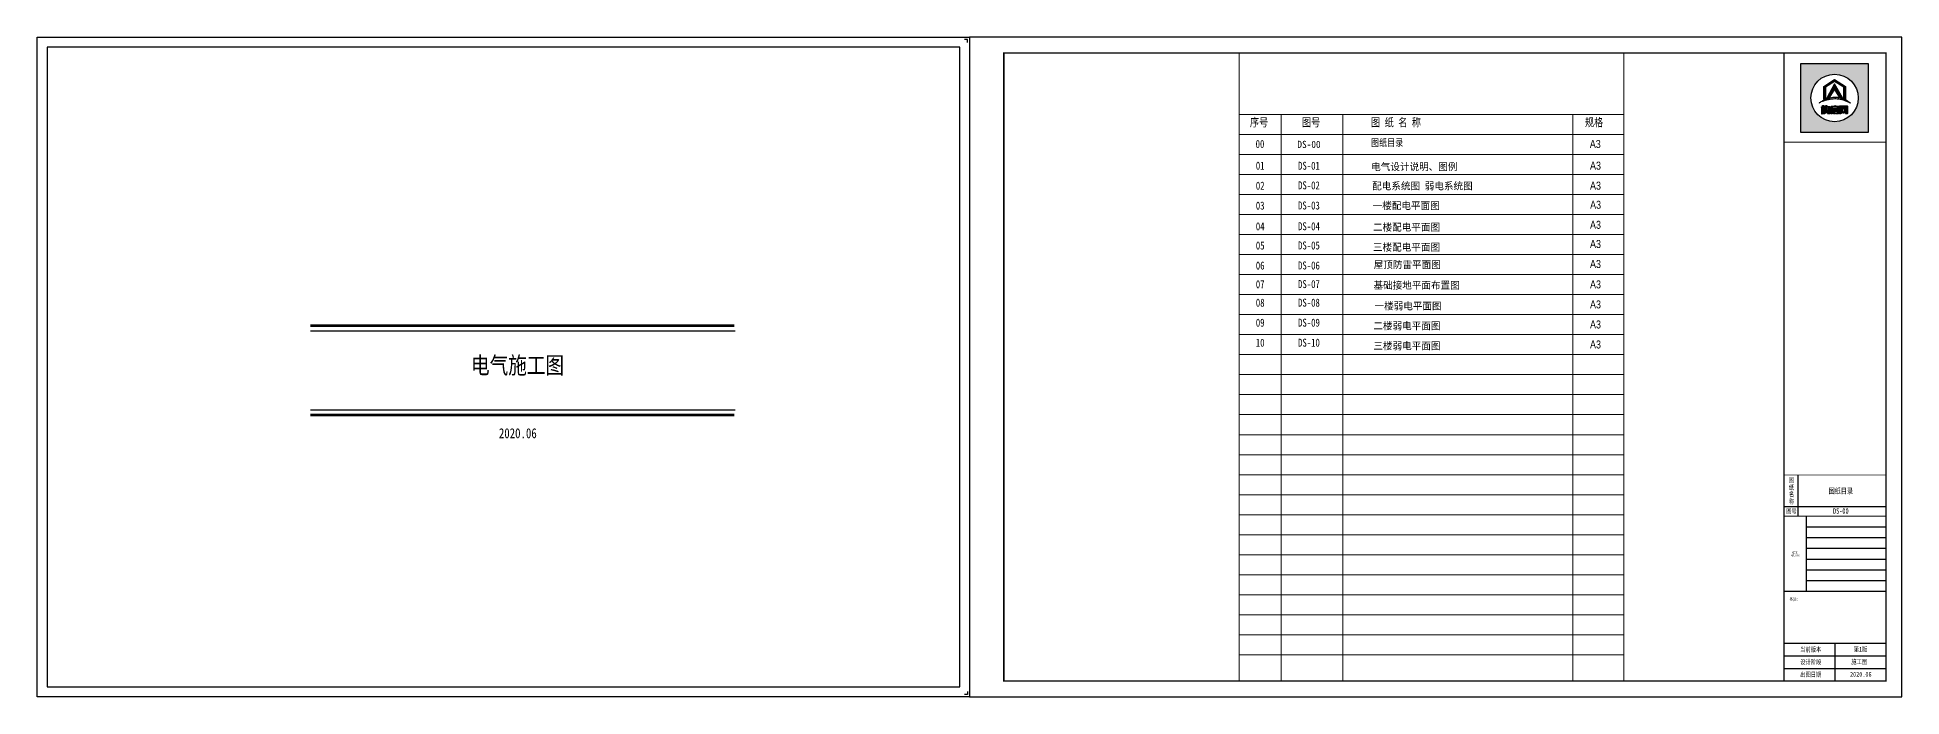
# Model space of a CAD drawing. Header units: millimetres. Extents: x -807114 to 42513, y -468455 to -61603.
# Drawn here: x -409810 to -336878, y -228981 to -203197 of the extents above; entities that cross this region are included whole.
import ezdxf
from ezdxf.enums import TextEntityAlignment as Align

# ---------------------------------------------------------------- set-up
doc = ezdxf.new("R2010")
doc.units = ezdxf.units.MM
doc.header["$LTSCALE"] = 1000
for name, color, linetype in [('PUB_TEXT', 3, 'Continuous'), ('PUB_TITLE', 4, 'Continuous'), ('TK', 7, 'Continuous'), ('建-文字', 7, 'Continuous'), ('标注', 7, 'Continuous'), ('标注1', 7, 'Continuous'), ('装饰天花', 3, 'Continuous')]:
    doc.layers.add(name, color=color, linetype=linetype)
doc.styles.add('style2', font='', dxfattribs={"width": 0.8, "height": 250})
doc.styles.add('uni-黑体', font='simhei.ttf')
doc.styles.add('ZDBOX', font='simsun.ttc', dxfattribs={"width": 0.7})
doc.styles.add('宋体', font='simsun.ttc', dxfattribs={"width": 0.8})
doc.styles.get('style2').set_extended_font_data('SimSun')

# ---------------------------------------------------------------- blocks, each defined once
blk = doc.blocks.new('sadasfafa')
h = blk.add_hatch(color=252)
h.dxf.hatch_style = 1
h.paths.add_polyline_path([(1853311, -2488040), (1853311, -2490368), (1855639, -2490368), (1855639, -2488040)])
h.paths.add_polyline_path([(1855286, -2489204, 1), (1853664, -2489204, 1)], flags=16)
edge = h.paths.add_edge_path(flags=0)
edge.add_spline(control_points=[(1853945, -2489376), (1853935, -2489385), (1854022, -2489327), (1854064, -2489324), (1854178, -2489280), (1854273, -2489257), (1854375, -2489242), (1854470, -2489236), (1854555, -2489239), (1854630, -2489250), (1854700, -2489259), (1854781, -2489280), (1854854, -2489303), (1854917, -2489335), (1854967, -2489354), (1854993, -2489368), (1855014, -2489382), (1854982, -2489354), (1854965, -2489332), (1854910, -2489297), (1854854, -2489260), (1854784, -2489234), (1854713, -2489206), (1854640, -2489189), (1854569, -2489179), (1854497, -2489176), (1854414, -2489178), (1854321, -2489198), (1854229, -2489222), (1854147, -2489257), (1854080, -2489292), (1854021, -2489325), (1853977, -2489352), (1853953, -2489369), (1853945, -2489376)], knot_values=[0, 0, 0, 0, 114.670179, 423.637006, 763.89867, 1083.683754, 1343.405239, 1688.07646, 1952.326814, 2113.699055, 2375.693807, 2595.188681, 2872.839541, 3068.155951, 3238.592156, 3348.056762, 3361.095167, 3431.805845, 3527.265261, 3733.200323, 3952.805082, 4160.23278, 4398.128766, 4650.488133, 4837.16968, 5050.428326, 5308.684497, 5588.159898, 5913.430939, 6163.12325, 6398.139207, 6601.625078, 6772.549769, 6871.149972, 6871.149972, 6871.149972, 6871.149972], degree=3, periodic=1)
h.paths.add_polyline_path([(1854530, -2489580), (1854534, -2489580), (1854534, -2489603), (1854618, -2489603), (1854618, -2489621), (1854481, -2489621), (1854481, -2489650), (1854589, -2489650), (1854599, -2489656), (1854606, -2489666), (1854606, -2489733), (1854600, -2489742), (1854590, -2489750), (1854506, -2489750), (1854514, -2489740), (1854518, -2489731), (1854552, -2489731), (1854558, -2489728), (1854560, -2489721), (1854560, -2489675), (1854558, -2489670), (1854553, -2489667), (1854481, -2489667), (1854481, -2489750), (1854436, -2489750), (1854436, -2489626), (1854433, -2489621), (1854406, -2489621), (1854406, -2489603), (1854488, -2489603), (1854488, -2489590)], flags=0)
h.paths.add_polyline_path([(1854486, -2489468), (1854506, -2489461), (1854506, -2489485), (1854510, -2489489), (1854601, -2489489), (1854609, -2489494), (1854615, -2489502), (1854615, -2489556), (1854607, -2489564), (1854599, -2489569), (1854401, -2489569), (1854394, -2489573), (1854394, -2489750), (1854349, -2489750), (1854349, -2489504), (1854355, -2489495), (1854367, -2489489), (1854462, -2489489), (1854462, -2489474)], flags=0)
h.paths.add_polyline_path([(1854394, -2489554), (1854394, -2489512), (1854404, -2489506), (1854562, -2489506), (1854570, -2489513), (1854570, -2489554)], flags=0)
h.paths.add_polyline_path([(1854214, -2489569), (1854203, -2489632), (1854193, -2489683), (1854194, -2489689), (1854218, -2489689), (1854220, -2489683), (1854214, -2489633), (1854254, -2489614), (1854263, -2489686), (1854263, -2489700), (1854255, -2489709), (1854159, -2489709), (1854150, -2489702), (1854148, -2489692), (1854173, -2489569)], flags=0)
h.paths.add_polyline_path([(1854187, -2489466), (1854213, -2489458), (1854207, -2489496), (1854296, -2489496), (1854305, -2489498), (1854312, -2489505), (1854314, -2489513), (1854314, -2489733), (1854310, -2489741), (1854301, -2489750), (1854231, -2489750), (1854238, -2489741), (1854243, -2489730), (1854261, -2489730), (1854268, -2489727), (1854270, -2489720), (1854270, -2489531), (1854270, -2489526), (1854267, -2489521), (1854260, -2489516), (1854202, -2489516), (1854201, -2489534), (1854196, -2489558), (1854150, -2489558), (1854159, -2489535), (1854165, -2489504), (1854167, -2489471)], flags=0)
h.paths.add_polyline_path([(1854140, -2489544), (1854140, -2489750), (1854114, -2489750), (1854114, -2489544)], flags=0)
h.paths.add_polyline_path([(1854056, -2489544), (1854053, -2489750), (1854031, -2489750), (1854031, -2489544)], flags=0)
h.paths.add_polyline_path([(1854107, -2489459), (1854107, -2489508), (1854139, -2489508), (1854139, -2489527), (1854107, -2489527), (1854107, -2489750), (1854062, -2489750), (1854062, -2489527), (1854029, -2489527), (1854029, -2489508), (1854062, -2489508), (1854062, -2489459)], flags=0)
h.paths.add_polyline_path([(1854209, -2489211), (1854471, -2488714), (1854743, -2489200), (1854618, -2489155), (1854470, -2488913), (1854318, -2489172)], flags=0)
h.paths.add_polyline_path([(1854102, -2488808), (1854470, -2488575), (1854848, -2488810), (1854848, -2489247), (1854790, -2489223), (1854790, -2488832), (1854471, -2488643), (1854168, -2488829), (1854168, -2489231), (1854102, -2489257)], flags=0)
h.paths.add_polyline_path([(1854685, -2489750), (1854641, -2489750), (1854641, -2489488), (1854641, -2489484), (1854646, -2489475), (1854656, -2489467), (1854898, -2489467), (1854907, -2489471), (1854916, -2489478), (1854916, -2489731), (1854908, -2489743), (1854902, -2489750), (1854847, -2489750), (1854858, -2489732), (1854866, -2489731), (1854869, -2489724), (1854869, -2489718), (1854867, -2489718), (1854836, -2489718), (1854826, -2489684), (1854814, -2489718), (1854746, -2489718), (1854736, -2489684), (1854722, -2489718), (1854689, -2489718), (1854689, -2489709), (1854691, -2489709), (1854720, -2489621), (1854685, -2489512)], flags=0)
h.paths.add_polyline_path([(1854779, -2489518), (1854809, -2489621), (1854781, -2489709), (1854777, -2489709), (1854750, -2489621), (1854775, -2489518)], flags=0)
h = blk.add_hatch(color=7)
h.dxf.hatch_style = 1
h.paths.add_polyline_path([(1854102, -2489257), (1854168, -2489231), (1854168, -2488829), (1854471, -2488643), (1854790, -2488832), (1854790, -2489223), (1854848, -2489247), (1854848, -2488810), (1854470, -2488575), (1854102, -2488808)])
h = blk.add_hatch(color=7)
h.dxf.hatch_style = 1
h.paths.add_polyline_path([(1854318, -2489172), (1854470, -2488913), (1854618, -2489155), (1854743, -2489200), (1854471, -2488714), (1854209, -2489211)])
h = blk.add_hatch(color=7)
h.dxf.hatch_style = 1
edge = h.paths.add_edge_path()
edge.add_spline(control_points=[(1853945, -2489376), (1853953, -2489369), (1853977, -2489352), (1854021, -2489325), (1854080, -2489292), (1854147, -2489257), (1854229, -2489222), (1854321, -2489198), (1854414, -2489178), (1854497, -2489176), (1854569, -2489179), (1854640, -2489189), (1854713, -2489206), (1854784, -2489234), (1854854, -2489260), (1854910, -2489297), (1854965, -2489332), (1854982, -2489354), (1855014, -2489382), (1854993, -2489368), (1854967, -2489354), (1854917, -2489335), (1854854, -2489303), (1854781, -2489280), (1854700, -2489259), (1854630, -2489250), (1854555, -2489239), (1854470, -2489236), (1854375, -2489242), (1854273, -2489257), (1854178, -2489280), (1854064, -2489324), (1854022, -2489327), (1853935, -2489385), (1853945, -2489376)], knot_values=[0, 0, 0, 0, 98.600203, 269.524894, 473.010766, 708.026723, 957.719033, 1282.990074, 1562.465475, 1820.721647, 2033.980292, 2220.661839, 2473.021206, 2710.917192, 2918.34489, 3137.949649, 3343.884711, 3439.344127, 3510.054805, 3523.09321, 3632.557816, 3802.994021, 3998.310431, 4275.961291, 4495.456165, 4757.450917, 4918.823158, 5183.073513, 5527.744733, 5787.466218, 6107.251302, 6447.512966, 6756.479793, 6871.149972, 6871.149972, 6871.149972, 6871.149972], degree=3, periodic=1)
h = blk.add_hatch(color=7)
h.dxf.hatch_style = 1
h.paths.add_polyline_path([(1854062, -2489459), (1854062, -2489508), (1854029, -2489508), (1854029, -2489527), (1854062, -2489527), (1854062, -2489750), (1854107, -2489750), (1854107, -2489527), (1854139, -2489527), (1854139, -2489508), (1854107, -2489508), (1854107, -2489459)])
h = blk.add_hatch(color=7)
h.dxf.hatch_style = 1
h.paths.add_polyline_path([(1854031, -2489544), (1854031, -2489750), (1854053, -2489750), (1854056, -2489544)])
h = blk.add_hatch(color=7)
h.dxf.hatch_style = 1
h.paths.add_polyline_path([(1854114, -2489544), (1854114, -2489750), (1854140, -2489750), (1854140, -2489544)])
h = blk.add_hatch(color=7)
h.dxf.hatch_style = 1
h.paths.add_polyline_path([(1854173, -2489569), (1854148, -2489692), (1854150, -2489702), (1854159, -2489709), (1854255, -2489709), (1854263, -2489700), (1854263, -2489686), (1854254, -2489614), (1854214, -2489633), (1854220, -2489683), (1854218, -2489689), (1854194, -2489689), (1854193, -2489683), (1854203, -2489632), (1854214, -2489569)])
h = blk.add_hatch(color=7)
h.dxf.hatch_style = 1
h.paths.add_polyline_path([(1854167, -2489471), (1854165, -2489504), (1854159, -2489535), (1854150, -2489558), (1854196, -2489558), (1854201, -2489534), (1854202, -2489516), (1854260, -2489516), (1854267, -2489521), (1854270, -2489526), (1854270, -2489531), (1854270, -2489720), (1854268, -2489727), (1854261, -2489730), (1854243, -2489730), (1854238, -2489741), (1854231, -2489750), (1854301, -2489750), (1854310, -2489741), (1854314, -2489733), (1854314, -2489513), (1854312, -2489505), (1854305, -2489498), (1854296, -2489496), (1854207, -2489496), (1854213, -2489458), (1854187, -2489466)])
h = blk.add_hatch(color=7)
h.dxf.hatch_style = 1
h.paths.add_polyline_path([(1854462, -2489474), (1854462, -2489489), (1854367, -2489489), (1854355, -2489495), (1854349, -2489504), (1854349, -2489750), (1854394, -2489750), (1854394, -2489573), (1854401, -2489569), (1854599, -2489569), (1854607, -2489564), (1854615, -2489556), (1854615, -2489502), (1854609, -2489494), (1854601, -2489489), (1854510, -2489489), (1854506, -2489485), (1854506, -2489461), (1854486, -2489468)])
h.paths.add_polyline_path([(1854394, -2489554), (1854394, -2489512), (1854404, -2489506), (1854562, -2489506), (1854570, -2489513), (1854570, -2489554)], flags=16)
h = blk.add_hatch(color=7)
h.dxf.hatch_style = 1
h.paths.add_polyline_path([(1854488, -2489590), (1854488, -2489603), (1854406, -2489603), (1854406, -2489621), (1854433, -2489621), (1854436, -2489626), (1854436, -2489750), (1854481, -2489750), (1854481, -2489667), (1854553, -2489667), (1854558, -2489670), (1854560, -2489675), (1854560, -2489721), (1854558, -2489728), (1854552, -2489731), (1854518, -2489731), (1854514, -2489740), (1854506, -2489750), (1854590, -2489750), (1854600, -2489742), (1854606, -2489733), (1854606, -2489666), (1854599, -2489656), (1854589, -2489650), (1854481, -2489650), (1854481, -2489621), (1854618, -2489621), (1854618, -2489603), (1854534, -2489603), (1854534, -2489580), (1854530, -2489580)])
h = blk.add_hatch(color=7)
h.dxf.hatch_style = 1
h.paths.add_polyline_path([(1854685, -2489512), (1854685, -2489493), (1854693, -2489483), (1854862, -2489483), (1854869, -2489491), (1854869, -2489724), (1854866, -2489731), (1854858, -2489732), (1854847, -2489750), (1854902, -2489750), (1854908, -2489743), (1854916, -2489731), (1854916, -2489478), (1854907, -2489471), (1854898, -2489467), (1854656, -2489467), (1854646, -2489475), (1854641, -2489484), (1854641, -2489488), (1854641, -2489750), (1854685, -2489750)])
h = blk.add_hatch(color=7)
h.dxf.hatch_style = 1
h.paths.add_polyline_path([(1854866, -2489709), (1854840, -2489621), (1854866, -2489512), (1854836, -2489512), (1854824, -2489558), (1854808, -2489512), (1854745, -2489512), (1854734, -2489557), (1854719, -2489512), (1854689, -2489512), (1854720, -2489621), (1854691, -2489709), (1854689, -2489709), (1854689, -2489710), (1854689, -2489718), (1854722, -2489718), (1854736, -2489684), (1854746, -2489718), (1854814, -2489718), (1854826, -2489684), (1854836, -2489718), (1854867, -2489718), (1854867, -2489709)])
h.paths.add_polyline_path([(1854779, -2489518), (1854809, -2489621), (1854781, -2489709), (1854777, -2489709), (1854750, -2489621), (1854775, -2489518)], flags=16)
for points in [[(1855639, -2488040), (1853311, -2488040), (1853311, -2490368), (1855639, -2490368)], [(1854102, -2489257), (1854102, -2488808), (1854470, -2488575), (1854848, -2488810), (1854848, -2489247), (1854790, -2489223), (1854790, -2488832), (1854471, -2488643), (1854168, -2488829), (1854168, -2489231)], [(1854209, -2489211), (1854318, -2489172), (1854470, -2488913), (1854618, -2489155), (1854743, -2489200), (1854471, -2488714)], [(1854062, -2489459), (1854107, -2489459), (1854107, -2489508), (1854139, -2489508), (1854139, -2489527), (1854107, -2489527), (1854107, -2489750), (1854062, -2489750), (1854062, -2489527), (1854029, -2489527), (1854029, -2489508), (1854062, -2489508)], [(1854056, -2489544), (1854031, -2489544), (1854031, -2489750), (1854053, -2489750)], [(1854114, -2489544), (1854140, -2489544), (1854140, -2489750), (1854114, -2489750)], [(1854462, -2489474), (1854486, -2489468), (1854506, -2489461), (1854506, -2489485), (1854510, -2489489), (1854601, -2489489), (1854609, -2489494), (1854615, -2489502), (1854615, -2489556), (1854607, -2489564), (1854599, -2489569), (1854401, -2489569), (1854394, -2489573), (1854394, -2489750), (1854349, -2489750), (1854349, -2489504), (1854355, -2489495), (1854367, -2489489), (1854462, -2489489)], [(1854394, -2489554), (1854570, -2489554), (1854570, -2489513), (1854562, -2489506), (1854404, -2489506), (1854394, -2489512)], [(1854488, -2489590), (1854530, -2489580), (1854534, -2489580), (1854534, -2489603), (1854618, -2489603), (1854618, -2489621), (1854481, -2489621), (1854481, -2489650), (1854589, -2489650), (1854599, -2489656), (1854606, -2489666), (1854606, -2489733), (1854600, -2489742), (1854590, -2489750), (1854506, -2489750), (1854514, -2489740), (1854518, -2489731), (1854552, -2489731), (1854558, -2489728), (1854560, -2489721), (1854560, -2489675), (1854558, -2489670), (1854553, -2489667), (1854481, -2489667), (1854481, -2489750), (1854436, -2489750), (1854436, -2489626), (1854433, -2489621), (1854406, -2489621), (1854406, -2489603), (1854488, -2489603)], [(1854641, -2489750), (1854641, -2489488), (1854641, -2489484), (1854646, -2489475), (1854656, -2489467), (1854898, -2489467), (1854907, -2489471), (1854916, -2489478), (1854916, -2489731), (1854908, -2489743), (1854902, -2489750), (1854847, -2489750), (1854858, -2489732), (1854866, -2489731), (1854869, -2489724), (1854869, -2489491), (1854862, -2489483), (1854693, -2489483), (1854685, -2489493), (1854685, -2489750)], [(1854775, -2489518), (1854779, -2489518), (1854809, -2489621), (1854781, -2489709), (1854777, -2489709), (1854750, -2489621)]]:
    blk.add_lwpolyline(points, close=True)
for points in [[(1854173, -2489569), (1854214, -2489569), (1854203, -2489632), (1854193, -2489683), (1854194, -2489689), (1854218, -2489689), (1854220, -2489683), (1854214, -2489633), (1854254, -2489614), (1854263, -2489686), (1854263, -2489700), (1854255, -2489709), (1854159, -2489709), (1854150, -2489702), (1854148, -2489692), (1854173, -2489569)], [(1854167, -2489471), (1854187, -2489466), (1854213, -2489458), (1854207, -2489496), (1854296, -2489496), (1854305, -2489498), (1854312, -2489505), (1854314, -2489513), (1854314, -2489733), (1854310, -2489741), (1854301, -2489750), (1854231, -2489750), (1854238, -2489741), (1854243, -2489730), (1854261, -2489730), (1854268, -2489727), (1854270, -2489720), (1854270, -2489531), (1854270, -2489526), (1854267, -2489521), (1854260, -2489516), (1854202, -2489516), (1854201, -2489534), (1854196, -2489558), (1854150, -2489558), (1854150, -2489558), (1854159, -2489535), (1854165, -2489504), (1854167, -2489471)], [(1854866, -2489709), (1854866, -2489709), (1854867, -2489709), (1854867, -2489718), (1854836, -2489718), (1854826, -2489684), (1854814, -2489718), (1854746, -2489718), (1854736, -2489684), (1854722, -2489718), (1854689, -2489718), (1854689, -2489710), (1854689, -2489709), (1854691, -2489709), (1854720, -2489621), (1854689, -2489512)]]:
    blk.add_lwpolyline(points)
at = {"color": 7}
blk.add_lwpolyline([(1854689, -2489512), (1854719, -2489512), (1854734, -2489557), (1854745, -2489512), (1854808, -2489512), (1854824, -2489558), (1854836, -2489512), (1854866, -2489512), (1854840, -2489621), (1854866, -2489709)], dxfattribs=at)
blk.add_circle((1854475, -2489204), 811)
at = {"start_tangent": (-0.74079, -0.671736), "end_tangent": (-0.74079, -0.671736)}
blk.add_spline([(1853945, -2489376), (1853977, -2489357), (1854071, -2489318), (1854178, -2489282), (1854280, -2489257), (1854365, -2489245), (1854479, -2489238), (1854566, -2489241), (1854619, -2489248), (1854704, -2489261), (1854775, -2489279), (1854861, -2489308), (1854920, -2489335), (1854972, -2489357), (1855003, -2489375), (1855007, -2489377), (1854990, -2489361), (1854968, -2489339), (1854913, -2489299), (1854851, -2489261), (1854787, -2489235), (1854714, -2489208), (1854633, -2489189), (1854572, -2489180), (1854501, -2489177), (1854416, -2489181), (1854326, -2489198), (1854222, -2489227), (1854146, -2489259), (1854077, -2489294), (1854019, -2489327), (1853971, -2489357), (1853945, -2489376)], degree=3, dxfattribs=at)

msp = doc.modelspace()

# ---------------------------------------------------------------- linework, layer by layer
at = {"color": 2, "lineweight": 0}
for p, q in [((-362793.2, -228367.3), (-362793.2, -203810.8)), ((-362791.1, -227345.1), (-362791.1, -203810.8)), ((-347747.1, -203810.8), (-347747.1, -228367.3))]:
    msp.add_line(p, q, dxfattribs=at)
for p, q in [((-340929.4, -221921.2), (-340929.4, -220309.7)), ((-341481.9, -221537.5), (-337491.5, -221537.5))]:
    msp.add_line(p, q)
at = {"const_width": 30.7}
for points in [[(-341481.9, -207298.4), (-337491.5, -207298.4)], [(-341481.9, -220309.7), (-337491.5, -220309.7)], [(-341481.9, -221921.2), (-337491.5, -221921.2)], [(-341481.9, -224854.5), (-337491.5, -224854.5)]]:
    msp.add_lwpolyline(points, dxfattribs=at)
at = {"layer": 'PUB_TITLE'}
for p, q in [((-341481.9, -226893.9), (-337491.5, -226893.9)), ((-341481.9, -227385), (-337491.5, -227385)), ((-339486.7, -228367.3), (-339486.7, -226893.9)), ((-341481.9, -227876.1), (-337491.5, -227876.1)), ((-373423.9, -228901.2), (-373544.5, -228901.2)), ((-373423.9, -228780.3), (-373423.9, -228901.2))]:
    msp.add_line(p, q, dxfattribs=at)
for points in [[(-409810.3, -203196.9), (-373343.9, -203196.9), (-373343.9, -228981.2), (-409810.3, -228981.2)], [(-373343.9, -228981.2), (-336877.6, -228981.2), (-336877.6, -203196.9), (-373343.9, -203196.9)], [(-371998.6, -228367.3), (-337491.5, -228367.3), (-337491.5, -203810.8), (-371998.6, -203810.8)]]:
    msp.add_lwpolyline(points, close=True, dxfattribs=at)
at = {"layer": 'PUB_TITLE', "const_width": 61.4}
msp.add_lwpolyline([(-371998.6, -228367.3), (-337491.5, -228367.3), (-337491.5, -203810.8), (-371998.6, -203810.8)], close=True, dxfattribs=at)
msp.add_lwpolyline([(-341481.9, -228367.3), (-341481.9, -203810.8)], dxfattribs=at)
at = {"layer": 'PUB_TITLE'}
msp.add_lwpolyline([(-341481.9, -224854.5), (-337491.5, -224854.5)], dxfattribs=at)
for points in [[(-340613.7, -221921.2), (-340613.7, -221921.2), (-340613.7, -224836.1), (-340613.7, -224836.1)], [(-340613.7, -222340.2), (-340613.7, -222340.2), (-338288.2, -222340.2), (-337491.5, -222340.2)], [(-340613.7, -222759.3), (-340613.7, -222759.3), (-338288.2, -222759.3), (-337491.5, -222759.3)], [(-340613.7, -223178.3), (-340613.7, -223178.3), (-338288.2, -223178.3), (-337491.5, -223178.3)], [(-340613.7, -223597.4), (-340613.7, -223597.4), (-338288.2, -223597.4), (-337491.5, -223597.4)], [(-340613.7, -224016.4), (-340613.7, -224016.4), (-338288.2, -224016.4), (-337491.5, -224016.4)], [(-340613.7, -224435.4), (-340613.7, -224435.4), (-338288.2, -224435.4), (-337491.5, -224435.4)]]:
    msp.add_open_spline(points, degree=3, dxfattribs=at)
at = {"layer": 'TK', "color": 1}
for p, q in [((-373423.9, -203276.9), (-373544.5, -203276.9)), ((-373423.9, -203397.8), (-373423.9, -203276.9))]:
    msp.add_line(p, q, dxfattribs=at)
at = {"layer": 'TK', "color": 4}
msp.add_lwpolyline([(-373723.9, -228601.2), (-373723.9, -203576.9), (-409430.3, -203576.9), (-409430.3, -228601.2)], close=True, dxfattribs=at)
at = {"layer": '标注1', "color": 4, "lineweight": 0}
for p, q in [((-362793.2, -206212), (-347747.1, -206212)), ((-361150.3, -206994.7), (-361150.3, -206212)), ((-358733.6, -206994.7), (-358733.6, -206212)), ((-349744.5, -206994.7), (-349744.5, -206212)), ((-362793.2, -206994.7), (-347747.1, -206994.7)), ((-361150.3, -209342.8), (-361150.3, -206994.7)), ((-358733.6, -210125.5), (-358733.6, -206994.7)), ((-349744.5, -209342.8), (-349744.5, -206994.7)), ((-362793.2, -207777.4), (-347747.1, -207777.4)), ((-362793.2, -208560.1), (-347747.1, -208560.1)), ((-362793.2, -209342.8), (-347747.1, -209342.8)), ((-361150.3, -228367.3), (-361150.3, -209329.3)), ((-349744.5, -228367.3), (-349744.5, -209342.8)), ((-362793.2, -210125.5), (-347747.1, -210125.5)), ((-358733.6, -228367.3), (-358733.6, -210125.5)), ((-362793.2, -210908.2), (-347747.1, -210908.2)), ((-362793.2, -211691), (-347747.1, -211691)), ((-362793.2, -212473.7), (-347747.1, -212473.7)), ((-362793.2, -212473.7), (-347747.1, -212473.7)), ((-362796.2, -213256.4), (-347750.2, -213256.4)), ((-362796.2, -213256.4), (-347750.2, -213256.4)), ((-362793.2, -214039.1), (-347747.1, -214039.1)), ((-362793.2, -214039.1), (-347747.1, -214039.1)), ((-362793.2, -214821.7), (-347747.1, -214821.7)), ((-362793.2, -214821.7), (-347747.1, -214821.7)), ((-362793.2, -215604.4), (-347747.1, -215604.4)), ((-362793.2, -215604.5), (-347747.1, -215604.5)), ((-362793.2, -216387.2), (-347747.1, -216387.2)), ((-362793.2, -216387.2), (-347747.1, -216387.2)), ((-362793.2, -217169.9), (-347747.1, -217169.9)), ((-362793.2, -217952.6), (-347747.1, -217952.6)), ((-362793.2, -217952.6), (-347747.1, -217952.6)), ((-362793.2, -218735.3), (-347747.1, -218735.3)), ((-362793.2, -219518), (-347747.1, -219518)), ((-362793.2, -220300.7), (-347747.1, -220300.7)), ((-362793.2, -221083.5), (-347747.1, -221083.5)), ((-362793.2, -221866.2), (-347747.1, -221866.2)), ((-347747.1, -222648.9), (-362793.2, -222648.9)), ((-362793.2, -223431.6), (-347747.1, -223431.6)), ((-362793.2, -224214.3), (-347747.1, -224214.3)), ((-362793.2, -224214.3), (-347747.1, -224214.3)), ((-362793.2, -224997), (-347747.1, -224997)), ((-362793.2, -225779.7), (-347747.1, -225779.7)), ((-362793.2, -226562.4), (-347747.1, -226562.4)), ((-362793.2, -227345.1), (-347747.1, -227345.1))]:
    msp.add_line(p, q, dxfattribs=at)
at = {"layer": '装饰天花', "color": 3}
for p, q in [((-399124.8, -214679.2), (-382514.6, -214679.2)), ((-399124.8, -217760.2), (-382514.6, -217760.2))]:
    msp.add_line(p, q, dxfattribs=at)
at = {"layer": '装饰天花', "color": 3, "const_width": 111.2}
for points in [[(-399128.7, -214473.8), (-382543.9, -214473.8)], [(-399128.7, -217965.6), (-382543.9, -217965.6)]]:
    msp.add_lwpolyline(points, dxfattribs=at)

# ---------------------------------------------------------------- block references
at = {"xscale": 1.143072, "yscale": 1.143072, "zscale": 1.143072}
msp.add_blockref('sadasfafa', (-2459302, 2639769.4), dxfattribs=at)

# ---------------------------------------------------------------- texts
at = {"style": 'ZDBOX', "width": 0.8}
for s, height, p in [('纸', 184.2, (-341189.1, -220792.9)), ('名', 184.2, (-341189.1, -221061.3)), ('图', 184.2, (-341189.1, -220515.1)), ('图号', 184.17, (-341192.8, -221723.5)), ('称', 184.2, (-341189.1, -221343.7)), ('备注：', 122.78, (-341057.9, -225170.7))]:
    msp.add_text(s, height=height, dxfattribs=at).set_placement(p, align=Align.MIDDLE)
for s, p in [('设计阶段', (-340848.1, -227714.8)), ('当前版本', (-340848.1, -227223.7)), ('施工图', (-338850.8, -227706.4)), ('第1版', (-338754.6, -227215.3)), ('出图日期', (-340848.1, -228205.9)), ('2020.06', (-338898.9, -228197.5))]:
    msp.add_text(s, height=184.17, dxfattribs=at).set_placement(p)
at = {"layer": 'PUB_TEXT', "color": 8, "style": '宋体', "width": 0.7}
msp.add_text('REVISION', height=78.05, dxfattribs=at).set_placement((-341219.2, -223510.8), align=Align.BOTTOM_LEFT)
at = {"layer": 'PUB_TEXT', "color": 8, "style": '宋体'}
msp.add_text('修改', height=78.05, dxfattribs=at).set_placement((-341176.7, -223382.8))
at = {"layer": '建-文字', "style": 'uni-黑体'}
for s, width, p in [('图纸目录', 0.8, (-339738.8, -221044)), ('DS-00', 0.7, (-339565.3, -221824.2))]:
    msp.add_text(s, height=213.77, dxfattribs=dict(at, width=width)).set_placement(p)
at = {"layer": '标注', "color": 8, "style": 'style2', "width": 0.8}
for s, p in [('00', (-362151, -207526.3)), ('01', (-362143.1, -208372.7)), ('DS-01', (-360491, -208376)), ('02', (-362143.1, -209155.4)), ('DS-02', (-360491, -209142.4)), ('03', (-362143.1, -209933.5)), ('DS-03', (-360491, -209930.1)), ('04', (-362143.1, -210745.5)), ('DS-04', (-360491, -210742.7)), ('05', (-362143.1, -211495.5)), ('DS-05', (-360491, -211492.7)), ('06', (-362143.1, -212278.5)), ('DS-06', (-360491, -212275.7)), ('07', (-362143.1, -213009.9)), ('DS-07', (-360491, -213003.1)), ('08', (-362143.1, -213730)), ('DS-08', (-360491, -213729.2)), ('09', (-362143.1, -214512.7)), ('DS-09', (-360491, -214511.9)), ('10', (-362143.1, -215295.4)), ('DS-10', (-360491, -215294.6))]:
    msp.add_text(s, height=313.08, dxfattribs=at).set_placement(p)
at = {"layer": '标注', "color": 8, "lineweight": 0, "style": 'style2', "width": 0.95}
for s, height, p in [('DS-00', 281.78, (-360519.1, -207523.8)), ('电气设计说明、图例', 281.78, (-357630.7, -208398)), ('配电系统图 弱电系统图', 281.775, (-357591.5, -209150.6)), ('一楼配电平面图', 281.78, (-357573.6, -209921.3)), ('二楼配电平面图', 281.78, (-357561.3, -210763.6)), ('三楼配电平面图', 281.78, (-357561.3, -211546.3)), ('屋顶防雷平面图', 281.78, (-357532.4, -212228.5)), ('基础接地平面布置图', 281.78, (-357539.6, -213034)), ('一楼弱电平面图', 281.78, (-357499.4, -213844.5)), ('二楼弱电平面图', 281.78, (-357544.9, -214621.6)), ('三楼弱电平面图', 281.78, (-357544.9, -215404.3))]:
    msp.add_text(s, height=height, dxfattribs=at).set_placement(p)
at = {"layer": '标注', "color": 8, "lineweight": 0, "attachment_point": 1, "style": 'style2'}
for s, insert, char_height, width in [('{\\fSimSun|b0|i0|c134|p32;序号}', (-362374.8, -206364.3), 319.345, 5171.284), ('{\\fSimSun|b0|i0|c134|p32;图号}', (-360337.4, -206364.3), 319.345, 5171.284), ('{\\fSimSun|b0|i0|c134|p54;图 纸 名 称}', (-357635.9, -206364.3), 319.345, 5171.284), ('{\\fSimSun|b0|i0|c134|p32;规格}', (-349269.8, -206364.3), 319.345, 5171.284), ('{\\fSimSun|b0|i0|c134|p32;图纸目录}', (-357636.9, -207175.7), 281.775, 5171.284), ('{\\fArial|b0|i0|c0|p32;A3}', (-349078.2, -207211.9), 313.083, 1019.668), ('{\\fArial|b0|i0|c0|p32;A3}', (-349070.3, -208058.4), 313.083, 1019.668), ('{\\fArial|b0|i0|c0|p32;A3}', (-349070.3, -208841.1), 313.083, 1019.668), ('{\\fArial|b0|i0|c0|p32;A3}', (-349066.5, -209588.3), 313.083, 1019.668), ('{\\fArial|b0|i0|c0|p32;A3}', (-349070.3, -210372.2), 313.083, 1019.668), ('{\\fArial|b0|i0|c0|p32;A3}', (-349070.3, -211122.2), 313.083, 1019.668), ('{\\fArial|b0|i0|c0|p32;A3}', (-349070.3, -211905.2), 313.083, 1019.668), ('{\\fArial|b0|i0|c0|p32;A3}', (-349070.3, -212703.2), 313.083, 1019.668), ('{\\fArial|b0|i0|c0|p32;A3}', (-349070.3, -213485.9), 313.083, 1019.668), ('{\\fArial|b0|i0|c0|p32;A3}', (-349070.3, -214268.6), 313.083, 1019.668), ('{\\fArial|b0|i0|c0|p32;A3}', (-349070.3, -215051.3), 313.083, 1019.668)]:
    msp.add_mtext(s, dxfattribs=dict(at, insert=insert, char_height=char_height, width=width))
at = {"layer": '标注', "color": 4, "insert": (-392843.2, -215686.8), "char_height": 666.95, "width": 4773.151, "attachment_point": 1, "style": 'style2'}
msp.add_mtext('电气施工图\\P  ', dxfattribs=at)
at = {"layer": '标注', "color": 8, "insert": (-391754.2, -218484), "char_height": 389.06, "width": 16138.603, "attachment_point": 1, "style": 'style2'}
msp.add_mtext('2020.06', dxfattribs=at)

doc.saveas('drawing.dxf')
